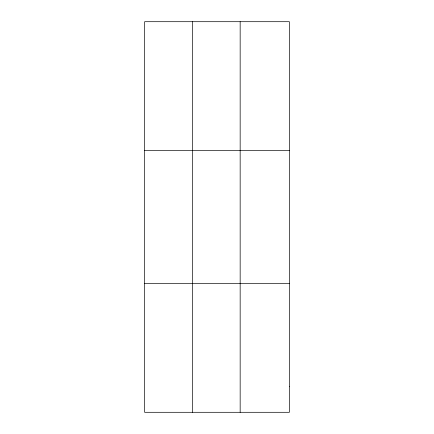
<?xml version="1.0" encoding="UTF-8"?>
<svg xmlns="http://www.w3.org/2000/svg" width="434" height="434" viewBox="0 0 434 434"><rect width="100%" height="100%" fill="white"/><g stroke="black" fill="none" stroke-linecap="round" stroke-linejoin="round"><path stroke-width="0.65" d="M144.636 150.598L289.364 150.598M144.636 283.402L289.364 283.402M240.159 21.7L240.159 412.3M192.398 21.7L192.398 412.3M289.364 386.52L289.364 412.3L144.636 412.3L144.636 21.7L289.364 21.7L289.364 386.52"/></g></svg>
